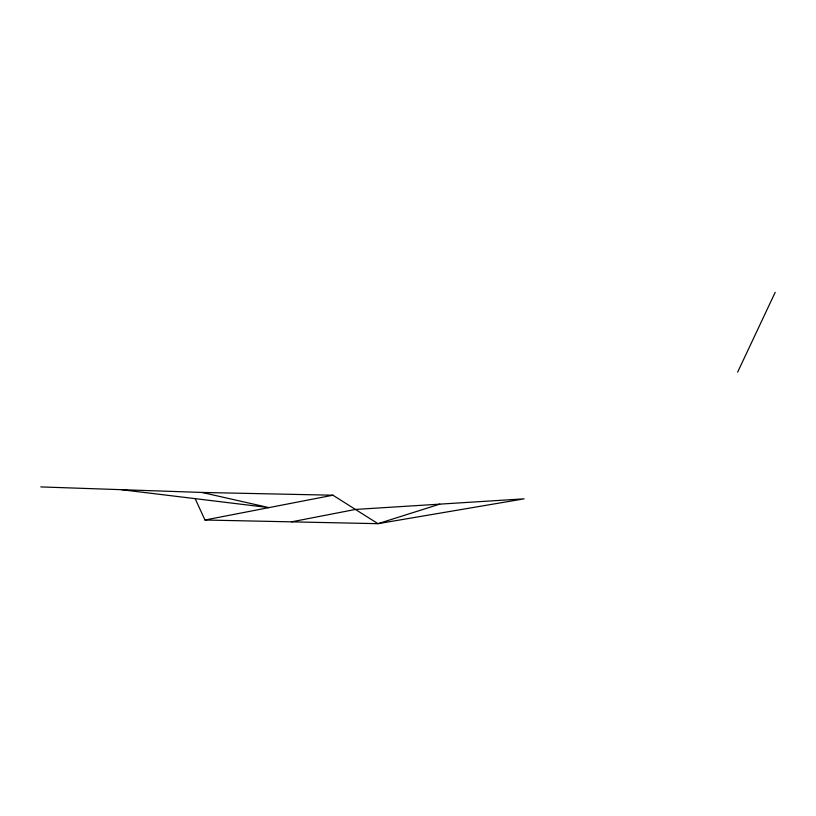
<?xml version="1.0" encoding="UTF-8"?>
<svg xmlns="http://www.w3.org/2000/svg" width="816" height="816" viewBox="0 0 816 816"><rect width="100%" height="100%" fill="white"/><g stroke="black" fill="none" stroke-linecap="round" stroke-linejoin="round"><path stroke-width="1.22" d="M737.623 372.167L775.2 292.322M439.773 504.145L377.961 523.678L204.959 520.016L195.167 498.647M204.959 520.016L332.928 495.21L377.961 523.678L524.107 498.841L355.45 509.439L291.465 521.852M40.8 486.917L201.97 492.446L332.928 495.21M121.38 489.682L268.943 507.613L201.97 492.446"/></g></svg>
